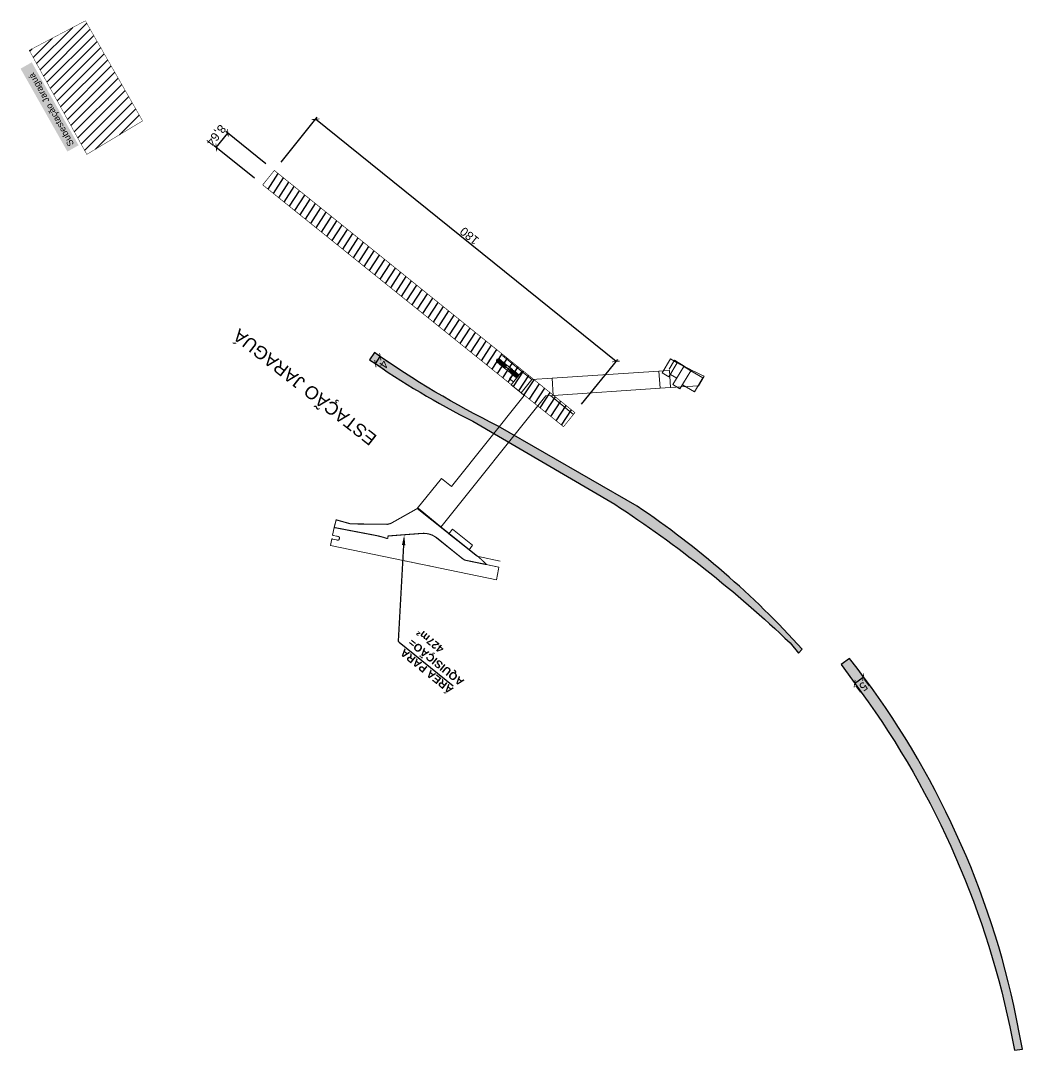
# Model space of a CAD drawing. Header units: metres. Extents: x 286532 to 329498, y 7396783 to 7466136.
# Drawn here: x 321538.2 to 322005.4, y 7404581.4 to 7405061.5 of the extents above; entities that cross this region are included whole.
import ezdxf
from ezdxf import colors
from ezdxf.entities.mleader import LeaderData, LeaderLine
from ezdxf.math import Vec2, Vec3

# ---------------------------------------------------------------- set-up
doc = ezdxf.new("R2010")
doc.units = ezdxf.units.M
doc.header["$LTSCALE"] = 10
doc.linetypes.add('DASHED', pattern=[0.75, 0.5, -0.25])
doc.linetypes.add('DASHED2', pattern=[0.375, 0.25, -0.125])
doc.layers.get('0').update_dxf_attribs({"color": 255})
for name, color, linetype, lineweight in [('_  ARQ-AUX-001', 1, 'Continuous', 5), ('_AUX-PLATAFORMA COTAS', 1, 'Continuous', 25), ('_AUX-PLATAFORMA EXISTENTE', 252, 'Continuous', 25), ('_AUX-PLATAFORMA NOVA', 3, 'DASHED', 25), ('_TEXTO DESAP ESTAÇÕES', 50, 'Continuous', 0)]:
    doc.layers.add(name, color=color, linetype=linetype, lineweight=lineweight)
doc.layers.add('Subestação', color=7, linetype='Continuous', true_color=0xf5f500)
doc.layers.add('Texto Subestação', color=7, linetype='Continuous', true_color=0xf0f000)
doc.layers.add('TEXTO', color=3, linetype='Continuous')
doc.styles.add('ARIAL', font='arial.ttf')
doc.styles.get("Standard").update_dxf_attribs({"font": 'arial.ttf'})
doc.dimstyles.new('ISO-25', dxfattribs={"dimtxt": 2.5, "dimasz": 2.5, "dimexe": 1.25, "dimexo": 0.625, "dimtad": 1, "dimtxsty": 'Standard', "dimcen": 2.5, "dimadec": 0, "dimazin": 0, "dimtfac": 1, "dimtmove": 0, "dimatfit": 3, "dimfxl": 1, "dimarcsym": 0})

# ---------------------------------------------------------------- blocks, each defined once
blk = doc.blocks.new('_ArchTick')
at = {"color": 0, "linetype": 'ByBlock', "const_width": 0.15}
blk.add_lwpolyline([(-0.5, -0.5), (0.5, 0.5)], dxfattribs=at)
blk = doc.blocks.new('*D125')
at = {"layer": '_AUX-PLATAFORMA COTAS', "color": 0, "lineweight": -2, "ltscale": 0.05, "transparency": 16777216}
for p, q in [((321659.6487819497, 7404995.518776635), (321676.5056204447, 7405016.452756442)), ((321815.9198213243, 7404902.586248267), (321675.7216459662, 7405015.47916309)), ((321799.8469573078, 7404882.625861812), (321816.7037958028, 7404903.559841621))]:
    blk.add_line(p, q, dxfattribs=at)
at = {"layer": 'Defpoints', "color": 0, "ltscale": 0.05, "transparency": 16777216}
for p in [(321675.7216459662, 7405015.47916309), (321656.5128840348, 7404991.624403223), (321796.7110593929, 7404878.731488402)]:
    blk.add_point(p, dxfattribs=at)
at = {"layer": '_AUX-PLATAFORMA COTAS', "color": 0, "lineweight": -2, "ltscale": 0.05, "transparency": 16777216, "xscale": 2.5, "yscale": 2.5, "zscale": 2.5}
for p, rotation in [((321675.7216459662, 7405015.47916309), 141.1576575328546), ((321815.9198213243, 7404902.586248267), 321.1576575328546)]:
    blk.add_blockref('_ArchTick', p, dxfattribs=dict(at, rotation=rotation))
at = {"layer": '_AUX-PLATAFORMA COTAS', "color": 0, "ltscale": 0.05, "transparency": 16777216, "insert": (321747.4936046987, 7404961.110191848), "char_height": 4, "attachment_point": 5, "rotation": 141.1576575328546}
blk.add_mtext('180', dxfattribs=at)
blk = doc.blocks.new('*D126')
at = {"layer": '_AUX-PLATAFORMA COTAS', "color": 0, "lineweight": -2, "ltscale": 0.05, "transparency": 16777216}
for p, q in [((321652.6191620235, 7404994.760200495), (321633.8840602748, 7405009.848457923)), ((321629.4387217681, 7405002.33579126), (321634.8576018587, 7405009.064419158)), ((321647.2002819334, 7404988.031572597), (321628.4651801842, 7405003.119830025))]:
    blk.add_line(p, q, dxfattribs=at)
at = {"layer": 'Defpoints', "color": 0, "ltscale": 0.05, "transparency": 16777216}
for p in [(321634.8576018587, 7405009.064419158), (321656.5133283585, 7404991.624045435), (321651.0944482684, 7404984.895417538)]:
    blk.add_point(p, dxfattribs=at)
at = {"layer": '_AUX-PLATAFORMA COTAS', "color": 0, "lineweight": -2, "ltscale": 0.05, "transparency": 16777216, "xscale": 2.5, "yscale": 2.5, "zscale": 2.5}
for p, rotation in [((321634.8576018587, 7405009.064419158), 51.15387421299405), ((321629.4387217681, 7405002.33579126), 231.1538742129941)]:
    blk.add_blockref('_ArchTick', p, dxfattribs=dict(at, rotation=rotation))
at = {"layer": '_AUX-PLATAFORMA COTAS', "color": 0, "ltscale": 0.05, "transparency": 16777216, "insert": (321629.1077369931, 7405008.148702126), "char_height": 4, "attachment_point": 5, "rotation": 231.15387421299403}
blk.add_mtext('8,64', dxfattribs=at)
blk = doc.blocks.new('*D128')
at = {"layer": '_AUX-PLATAFORMA COTAS', "color": 0, "lineweight": -2, "ltscale": 0.05, "transparency": 16777216}
for p, q in [((321703.6346357577, 7404901.543075629), (321705.9109146949, 7404904.834146298)), ((321707.7371288696, 7404898.705573916), (321704.6626908835, 7404900.832018206)), ((321710.0134078073, 7404901.996644586), (321706.9389698207, 7404904.123088876))]:
    blk.add_line(p, q, dxfattribs=at)
at = {"layer": 'Defpoints', "color": 0, "ltscale": 0.05, "transparency": 16777216}
for p in [(321705.9011873044, 7404904.840874278), (321705.9109146949, 7404904.834146298), (321703.6249083667, 7404901.549803607)]:
    blk.add_point(p, dxfattribs=at)
at = {"layer": '_AUX-PLATAFORMA COTAS', "color": 0, "lineweight": -2, "ltscale": 0.05, "transparency": 16777216, "xscale": 2.5, "yscale": 2.5, "zscale": 2.5}
for p, rotation in [((321705.9109146949, 7404904.834146298), 55.33021133773899), ((321703.6346357577, 7404901.543075629), 235.330211337739)]:
    blk.add_blockref('_ArchTick', p, dxfattribs=dict(at, rotation=rotation))
at = {"layer": '_AUX-PLATAFORMA COTAS', "color": 0, "ltscale": 0.05, "transparency": 16777216, "insert": (321707.6513295793, 7404901.197650179), "char_height": 4, "attachment_point": 5, "rotation": 235.330211337739}
blk.add_mtext('4', dxfattribs=at)
blk = doc.blocks.new('*D130')
at = {"layer": '_AUX-PLATAFORMA COTAS', "color": 0, "lineweight": -2, "ltscale": 0.05, "transparency": 16777216}
for p, q in [((321927.1851980756, 7404752.387082385), (321931.1986989733, 7404755.362073392)), ((321930.1349335285, 7404748.40765325), (321927.9295600164, 7404751.38287857)), ((321934.1484344271, 7404751.382644257), (321931.9430609141, 7404754.357869578))]:
    blk.add_line(p, q, dxfattribs=at)
at = {"layer": 'Defpoints', "color": 0, "ltscale": 0.05, "transparency": 16777216}
for p in [(321931.170986664, 7404755.399459515), (321931.1986989733, 7404755.362073392), (321927.1574857659, 7404752.424468508)]:
    blk.add_point(p, dxfattribs=at)
at = {"layer": '_AUX-PLATAFORMA COTAS', "color": 0, "lineweight": -2, "ltscale": 0.05, "transparency": 16777216, "xscale": 2.5, "yscale": 2.5, "zscale": 2.5}
for p, rotation in [((321931.1986989733, 7404755.362073392), 36.54753906612375), ((321927.1851980756, 7404752.387082385), 216.5475390661238)]:
    blk.add_blockref('_ArchTick', p, dxfattribs=dict(at, rotation=rotation))
at = {"layer": '_AUX-PLATAFORMA COTAS', "color": 0, "ltscale": 0.05, "transparency": 16777216, "insert": (321931.2964719702, 7404751.035407376), "char_height": 4, "attachment_point": 5, "rotation": 216.54753906612373}
blk.add_mtext('5', dxfattribs=at)

msp = doc.modelspace()

# ---------------------------------------------------------------- hatches: boundary and pattern name
at = {"layer": '_AUX-PLATAFORMA EXISTENTE', "lineweight": -3, "true_color": 0xa1a1a1}
h = msp.add_hatch(color=253, dxfattribs=at)
h.dxf.hatch_style = 1
edge = h.paths.add_edge_path()
edge.add_line((321900.9267977025, 7404766.613290089), (321902.7586203585, 7404768.484282436))
edge.add_arc((321589.4830684193, 7404483.985589765), 423.1797225460144, 42.24390822127198, 56.06087517803704)
edge.add_line((321825.7492835039, 7404835.068704118), (321760.9285094262, 7404872.409840405))
edge.add_arc((321965.0387649281, 7405281.766861185), 457.4212138316386, 235.0853465649324, 243.4986129214126, ccw=False)
edge.add_line((321703.2311674525, 7404906.678939803), (321700.9614903593, 7404903.388649937))
edge.add_arc((321928.8492271054, 7405230.617041199), 398.7621353735424, 235.1459529043138, 243.1997996951494)
edge.add_line((321749.0550918674, 7404874.688242784), (321815.2740023496, 7404835.996089133))
edge.add_arc((321504.9626455007, 7404359.115269936), 568.9538240554763, 46.43529739385639, 56.94752400709632, ccw=False)
edge.add_line((321897.0704201115, 7404771.377258236), (321900.9267977025, 7404766.613290089))
h = msp.add_hatch(color=253, dxfattribs=at)
h.dxf.hatch_style = 1
edge = h.paths.add_edge_path()
edge.add_line((322001.7432669707, 7404581.522083432), (322005.4460843189, 7404582.015301521))
edge.add_line((322005.4460843189, 7404582.015301521), (322001.48558326, 7404602.318806372))
edge.add_arc((321607.474114784, 7404514.690704144), 403.6381072082806, 12.53850722172072, 38.1649380304553)
edge.add_line((321924.8285942778, 7404764.109740979), (321920.9726941405, 7404761.282840137))
edge.add_line((321920.9726941405, 7404761.282840137), (321933.5519964077, 7404743.863822783))
edge.add_arc((321598.0186533465, 7404507.431159248), 410.4668423788509, 10.399120198828427, 35.170335377203685, ccw=False)
at = {"layer": '_AUX-PLATAFORMA NOVA', "linetype": 'DASHED2', "ltscale": 2, "true_color": 0x05ff05}
h = msp.add_hatch(dxfattribs=at)
h.set_pattern_fill('ANSI31', color=3, angle=231.3753164126847)
h.set_pattern_definition([(57.11494156191355, (321718.1077708684, 7404930.656047815), (-2.666242713979595, 1.723883635907807), [])])
h.paths.add_polyline_path([(321791.4204505371, 7404872.161246955), (321796.7110593924, 7404878.731488402), (321656.5128840348, 7404991.624403223), (321651.0944482683, 7404984.895417538)])
at = {"layer": 'Subestação', "ltscale": 0.05}
h = msp.add_hatch(dxfattribs=at)
h.set_pattern_fill('ANSI31', color=256)
h.set_pattern_definition([(45, (0, 0), (-2.245064030267288, 2.245064030267288), [])])
h.paths.add_polyline_path([(321568.373938377, 7405061.382460462), (321542.1911358397, 7405047.621964644), (321569.0452823894, 7404999.124999099), (321595.0601524106, 7405014.731299414)])

# ---------------------------------------------------------------- linework, layer by layer
at = {"layer": '_  ARQ-AUX-001'}
for p, q in [((321771.9093786502, 7404897.872871656), (321762.8651912711, 7404905.407832313)), ((321761.2770675837, 7404903.821852172), (321760.1535063203, 7404902.415576918)), ((321761.2770675837, 7404903.821852172), (321760.1535063203, 7404902.415576918)), ((321760.1535063203, 7404902.415576918), (321760.3722602485, 7404902.240800722)), ((321761.4958215119, 7404903.647075974), (321760.3722602485, 7404902.240800722)), ((321761.4958215119, 7404903.647075974), (321760.3722602485, 7404902.240800722)), ((321760.3722602485, 7404902.240800722), (321760.5910141768, 7404902.066024525)), ((321761.7145754402, 7404903.472299778), (321760.5910141768, 7404902.066024525)), ((321761.7145754402, 7404903.472299778), (321760.5910141768, 7404902.066024525)), ((321760.5910141768, 7404902.066024525), (321760.809768105, 7404901.891248329)), ((321760.715286952, 7404903.118714545), (321760.9340408802, 7404902.943938348)), ((321761.9333293684, 7404903.297523581), (321760.809768105, 7404901.891248329)), ((321761.9333293684, 7404903.297523581), (321760.809768105, 7404901.891248329)), ((321760.809768105, 7404901.891248329), (321761.0285220333, 7404901.716472132)), ((321760.9340408802, 7404902.943938348), (321761.1527948085, 7404902.769162152)), ((321762.1520832967, 7404903.122747385), (321761.0285220333, 7404901.716472132)), ((321762.1520832967, 7404903.122747385), (321761.0285220333, 7404901.716472132)), ((321761.0285220333, 7404901.716472132), (321761.2472759616, 7404901.541695936)), ((321761.1527948085, 7404902.769162152), (321761.3715487368, 7404902.594385955)), ((321762.3708372249, 7404902.947971188), (321761.2472759616, 7404901.541695936)), ((321762.3708372249, 7404902.947971188), (321761.2472759616, 7404901.541695936)), ((321761.2472759616, 7404901.541695936), (321761.4660298898, 7404901.366919739)), ((321761.2770675837, 7404903.821852172), (321761.4958215119, 7404903.647075974)), ((321761.3715487368, 7404902.594385955), (321761.590302665, 7404902.419609759)), ((321762.5895911532, 7404902.773194992), (321761.4660298898, 7404901.366919739)), ((321762.5895911532, 7404902.773194992), (321761.4660298898, 7404901.366919739)), ((321761.4660298898, 7404901.366919739), (321761.6847838181, 7404901.192143543)), ((321761.4958215119, 7404903.647075974), (321761.7145754402, 7404903.472299778)), ((321761.590302665, 7404902.419609759), (321761.8090565933, 7404902.244833563)), ((321762.8083450815, 7404902.598418796), (321761.6847838181, 7404901.192143543)), ((321762.8083450815, 7404902.598418796), (321761.6847838181, 7404901.192143543)), ((321761.6847838181, 7404901.192143543), (321761.9035377463, 7404901.017367346)), ((321761.7145754402, 7404903.472299778), (321761.9333293684, 7404903.297523581)), ((321761.8090565933, 7404902.244833563), (321762.0278105215, 7404902.070057366)), ((321763.0270990097, 7404902.423642599), (321761.9035377463, 7404901.017367346)), ((321763.0270990097, 7404902.423642599), (321761.9035377463, 7404901.017367346)), ((321761.9035377463, 7404901.017367346), (321762.1222916746, 7404900.84259115)), ((321761.9333293684, 7404903.297523581), (321762.1520832967, 7404903.122747385)), ((321762.0278105215, 7404902.070057366), (321762.2465644498, 7404901.89528117)), ((321763.245852938, 7404902.248866403), (321762.1222916746, 7404900.84259115)), ((321763.245852938, 7404902.248866403), (321762.1222916746, 7404900.84259115)), ((321762.1222916746, 7404900.84259115), (321762.3410456029, 7404900.667814953)), ((321762.1520832967, 7404903.122747385), (321762.3708372249, 7404902.947971188)), ((321762.2465644498, 7404901.89528117), (321762.4653183781, 7404901.720504972)), ((321763.4646068662, 7404902.074090206), (321762.3410456029, 7404900.667814953)), ((321763.4646068662, 7404902.074090206), (321762.3410456029, 7404900.667814953)), ((321762.3410456029, 7404900.667814953), (321762.5597995311, 7404900.493038757)), ((321762.3708372249, 7404902.947971188), (321762.5895911532, 7404902.773194992)), ((321762.4653183781, 7404901.720504972), (321762.6840723063, 7404901.545728776)), ((321763.6833607945, 7404901.89931401), (321762.5597995311, 7404900.493038757)), ((321763.6833607945, 7404901.89931401), (321762.5597995311, 7404900.493038757)), ((321762.5597995311, 7404900.493038757), (321762.7785534594, 7404900.31826256)), ((321762.5895911532, 7404902.773194992), (321762.8083450815, 7404902.598418796)), ((321762.6840723063, 7404901.545728776), (321762.9028262346, 7404901.370952579)), ((321763.9021147228, 7404901.724537813), (321762.7785534594, 7404900.31826256)), ((321763.9021147228, 7404901.724537813), (321762.7785534594, 7404900.31826256)), ((321762.7785534594, 7404900.31826256), (321762.9973073876, 7404900.143486364)), ((321762.8083450815, 7404902.598418796), (321763.0270990097, 7404902.423642599)), ((321762.9028262346, 7404901.370952579), (321763.1215801628, 7404901.196176383)), ((321764.120868651, 7404901.549761617), (321762.9973073876, 7404900.143486364)), ((321764.120868651, 7404901.549761617), (321762.9973073876, 7404900.143486364)), ((321762.9973073876, 7404900.143486364), (321763.2160613159, 7404899.968710167)), ((321763.0270990097, 7404902.423642599), (321763.245852938, 7404902.248866403)), ((321763.1215801628, 7404901.196176383), (321763.340334091, 7404901.021400186)), ((321764.3396225793, 7404901.37498542), (321763.2160613159, 7404899.968710167)), ((321764.3396225793, 7404901.37498542), (321763.2160613159, 7404899.968710167)), ((321763.2160613159, 7404899.968710167), (321763.4348152442, 7404899.79393397)), ((321763.245852938, 7404902.248866403), (321763.4646068662, 7404902.074090206)), ((321763.340334091, 7404901.021400186), (321763.5590880193, 7404900.84662399)), ((321764.5583765075, 7404901.200209224), (321763.4348152442, 7404899.79393397)), ((321764.5583765075, 7404901.200209224), (321763.4348152442, 7404899.79393397)), ((321763.4348152442, 7404899.79393397), (321763.6535691724, 7404899.619157773)), ((321763.4646068662, 7404902.074090206), (321763.6833607945, 7404901.89931401)), ((321763.5590880193, 7404900.84662399), (321763.7778419476, 7404900.671847793)), ((321764.7771304358, 7404901.025433027), (321763.6535691724, 7404899.619157773)), ((321764.7771304358, 7404901.025433027), (321763.6535691724, 7404899.619157773)), ((321763.6535691724, 7404899.619157773), (321763.8723231007, 7404899.444381577)), ((321763.6833607945, 7404901.89931401), (321763.9021147228, 7404901.724537813)), ((321763.7778419476, 7404900.671847793), (321763.9965958758, 7404900.497071597)), ((321764.9958843641, 7404900.850656831), (321763.8723231007, 7404899.444381577)), ((321764.9958843641, 7404900.850656831), (321763.8723231007, 7404899.444381577)), ((321763.8723231007, 7404899.444381577), (321765.8254831744, 7404897.883879823)), ((321763.9021147228, 7404901.724537813), (321764.120868651, 7404901.549761617)), ((321763.9965958758, 7404900.497071597), (321764.2153498041, 7404900.3222954)), ((321764.120868651, 7404901.549761617), (321764.3396225793, 7404901.37498542)), ((321764.2153498041, 7404900.3222954), (321764.4341037323, 7404900.147519204)), ((321764.3396225793, 7404901.37498542), (321764.5583765075, 7404901.200209224)), ((321764.4341037323, 7404900.147519204), (321766.3872638061, 7404898.58701745)), ((321764.5583765075, 7404901.200209224), (321764.7771304358, 7404901.025433027)), ((321764.7771304358, 7404901.025433027), (321764.9958843641, 7404900.850656831)), ((321766.9490444378, 7404899.290155075), (321764.9958843641, 7404900.850656831)), ((321841.3382451343, 7404903.810803117), (321837.4667045913, 7404897.2708357)), ((321844.4361244374, 7404901.976915492), (321840.5645838944, 7404895.436948074)), ((321843.127413131, 7404903.194087533), (321840.6288529593, 7404898.978972225)), ((321844.4361244374, 7404901.976915492), (321841.3382451343, 7404903.810803117)), ((321847.4479515376, 7404900.193969189), (321842.4557018901, 7404891.760853308)), ((321847.4479515376, 7404900.193969189), (321844.4361244374, 7404901.976915492)), ((321850.7179352464, 7404898.258198918), (321847.4479515376, 7404900.193969189)), ((321766.9490444378, 7404899.290155075), (321765.8254831744, 7404897.883879823)), ((321766.9490444378, 7404899.290155075), (321765.8254831744, 7404897.883879823)), ((321765.8254831744, 7404897.883879823), (321766.0442371027, 7404897.709103626)), ((321767.167798366, 7404899.115378879), (321766.0442371027, 7404897.709103626)), ((321767.167798366, 7404899.115378879), (321766.0442371027, 7404897.709103626)), ((321766.0442371027, 7404897.709103626), (321766.2629910309, 7404897.53432743)), ((321767.6729326369, 7404896.407836888), (321766.1748509525, 7404894.532803217)), ((321767.3865522943, 7404898.940602683), (321766.2629910309, 7404897.53432743)), ((321767.3865522943, 7404898.940602683), (321766.2629910309, 7404897.53432743)), ((321766.2629910309, 7404897.53432743), (321766.4817449592, 7404897.359551233)), ((321766.3872638061, 7404898.58701745), (321766.6060177343, 7404898.412241253)), ((321767.6053062226, 7404898.765826486), (321766.4817449592, 7404897.359551233)), ((321767.6053062226, 7404898.765826486), (321766.4817449592, 7404897.359551233)), ((321766.4817449592, 7404897.359551233), (321766.7004988874, 7404897.184775037)), ((321766.6060177343, 7404898.412241253), (321766.8247716626, 7404898.237465057)), ((321767.8240601508, 7404898.59105029), (321766.7004988874, 7404897.184775037)), ((321767.8240601508, 7404898.59105029), (321766.7004988874, 7404897.184775037)), ((321766.7004988874, 7404897.184775037), (321766.9192528157, 7404897.00999884)), ((321766.8247716626, 7404898.237465057), (321767.0435255909, 7404898.062688859)), ((321768.042814079, 7404898.416274093), (321766.9192528157, 7404897.00999884)), ((321768.042814079, 7404898.416274093), (321766.9192528157, 7404897.00999884)), ((321766.9192528157, 7404897.00999884), (321767.1380067439, 7404896.835222644)), ((321771.9162626219, 7404897.881487794), (321766.9226570069, 7404891.631375559)), ((321766.9490444378, 7404899.290155075), (321767.167798366, 7404899.115378879)), ((321767.0435255909, 7404898.062688859), (321767.2622795191, 7404897.887912663)), ((321768.2615680073, 7404898.241497897), (321767.1380067439, 7404896.835222644)), ((321768.2615680073, 7404898.241497897), (321767.1380067439, 7404896.835222644)), ((321767.1380067439, 7404896.835222644), (321767.3567606722, 7404896.660446447)), ((321767.167798366, 7404899.115378879), (321767.3865522943, 7404898.940602683)), ((321767.2622795191, 7404897.887912663), (321767.4810334474, 7404897.713136466)), ((321768.4803219356, 7404898.0667217), (321767.3567606722, 7404896.660446447)), ((321768.4803219356, 7404898.0667217), (321767.3567606722, 7404896.660446447)), ((321767.3567606722, 7404896.660446447), (321767.5755146004, 7404896.485670251)), ((321767.3865522943, 7404898.940602683), (321767.6053062226, 7404898.765826486)), ((321767.4810334474, 7404897.713136466), (321767.6997873756, 7404897.53836027)), ((321768.6990758638, 7404897.891945504), (321767.5755146004, 7404896.485670251)), ((321768.6990758638, 7404897.891945504), (321767.5755146004, 7404896.485670251)), ((321767.5755146004, 7404896.485670251), (321767.672932637, 7404896.407836887)), ((321767.6053062226, 7404898.765826486), (321767.8240601508, 7404898.59105029)), ((321769.3255460265, 7404895.087460679), (321767.6729326369, 7404896.407836888)), ((321767.6997873756, 7404897.53836027), (321767.9185413039, 7404897.363584073)), ((321768.9178297921, 7404897.717169307), (321767.7942685287, 7404896.310894054)), ((321768.9178297921, 7404897.717169307), (321767.7942685287, 7404896.310894054)), ((321767.8240601508, 7404898.59105029), (321768.042814079, 7404898.416274093)), ((321767.9185413039, 7404897.363584073), (321768.1372952322, 7404897.188807877)), ((321769.1365837203, 7404897.542393111), (321768.013022457, 7404896.136117857)), ((321769.1365837203, 7404897.542393111), (321768.013022457, 7404896.136117857)), ((321768.042814079, 7404898.416274093), (321768.2615680073, 7404898.241497897)), ((321768.1372952322, 7404897.188807877), (321768.3560491604, 7404897.01403168)), ((321769.3553376486, 7404897.367616914), (321768.2317763852, 7404895.96134166)), ((321769.3553376486, 7404897.367616914), (321768.2317763852, 7404895.96134166)), ((321768.2615680073, 7404898.241497897), (321768.4803219356, 7404898.0667217)), ((321768.3560491604, 7404897.01403168), (321768.5748030887, 7404896.839255484)), ((321769.5740915769, 7404897.192840718), (321768.4505303135, 7404895.786565464)), ((321769.5740915769, 7404897.192840718), (321768.4505303135, 7404895.786565464)), ((321768.4803219356, 7404898.0667217), (321768.6990758638, 7404897.891945504)), ((321768.5748030887, 7404896.839255484), (321768.7935570169, 7404896.664479287)), ((321769.7928455051, 7404897.018064521), (321768.6692842417, 7404895.611789268)), ((321769.7928455051, 7404897.018064521), (321768.6692842417, 7404895.611789268)), ((321768.6990758638, 7404897.891945504), (321768.9178297921, 7404897.717169307)), ((321770.1060805864, 7404895.615822108), (321768.7884574008, 7404895.468575238)), ((321768.7935570169, 7404896.664479287), (321769.0123109452, 7404896.489703091)), ((321770.0115994334, 7404896.843288325), (321768.88803817, 7404895.437013071)), ((321770.0115994334, 7404896.843288325), (321768.88803817, 7404895.437013071)), ((321768.9178297921, 7404897.717169307), (321769.1365837203, 7404897.542393111)), ((321769.0123109452, 7404896.489703091), (321769.2310648735, 7404896.314926894)), ((321770.2303533616, 7404896.668512128), (321769.1067920983, 7404895.262236875)), ((321770.2303533616, 7404896.668512128), (321769.1067920983, 7404895.262236875)), ((321769.1365837203, 7404897.542393111), (321769.3553376486, 7404897.367616914)), ((321769.2310648735, 7404896.314926894), (321769.4498188017, 7404896.140150698)), ((321770.4491072899, 7404896.493735931), (321769.3255460265, 7404895.087460678)), ((321770.4491072899, 7404896.493735931), (321769.3255460265, 7404895.087460678)), ((321769.3255460265, 7404895.087460678), (321769.5442999548, 7404894.912684482)), ((321769.3553376486, 7404897.367616914), (321769.5740915769, 7404897.192840718)), ((321769.4498188017, 7404896.140150698), (321769.6685727299, 7404895.965374501)), ((321769.5740915769, 7404897.192840718), (321769.7928455051, 7404897.018064521)), ((321769.6685727299, 7404895.965374501), (321769.8873266582, 7404895.790598305)), ((321769.7928455051, 7404897.018064521), (321770.0115994334, 7404896.843288325)), ((321769.8873266582, 7404895.790598305), (321770.1060805864, 7404895.615822108)), ((321770.1060805864, 7404895.615822108), (321769.9588337168, 7404896.933445293)), ((321770.0115994334, 7404896.843288325), (321770.2303533616, 7404896.668512128)), ((321770.2303533616, 7404896.668512128), (321770.4491072899, 7404896.493735931)), ((321770.4491072899, 7404896.493735931), (321770.6678612182, 7404896.318959734)), ((321776.6038467988, 7404894.136283583), (321771.9162626219, 7404897.881487794)), ((321776.6038467988, 7404894.136283583), (321786.1131426252, 7404894.766577362)), ((321835.9103013774, 7404898.067225479), (321786.1131426252, 7404894.766577362)), ((321786.6422365187, 7404886.784092808), (321786.1131426252, 7404894.766577362)), ((321835.9103013774, 7404898.067225479), (321840.668381626, 7404898.38259987)), ((321836.439395271, 7404890.084740925), (321835.9103013774, 7404898.067225479)), ((321837.4667045913, 7404897.2708357), (321840.5645838944, 7404895.436948074)), ((321840.668381626, 7404898.38259987), (321840.8058678754, 7404898.391712714)), ((321840.8058678754, 7404898.391712714), (321841.3349617689, 7404890.40922816)), ((321841.2268210925, 7404896.555626712), (321844.2386481927, 7404894.772680409)), ((321845.7256855989, 7404889.825083037), (321850.7179352464, 7404898.258198918)), ((321850.7179352464, 7404898.258198918), (321856.3973806354, 7404894.896071604)), ((321856.3973806354, 7404894.896071604), (321852.5258400925, 7404888.356104187)), ((321854.3711875188, 7404891.23370545), (321857.0107118607, 7404895.686629814)), ((321766.1748509525, 7404894.532803217), (321768.0462182703, 7404893.037650811)), ((321766.9226570069, 7404891.631375559), (321771.6102411838, 7404887.886171347)), ((321776.6038467988, 7404894.136283583), (321771.6102411838, 7404887.886171347)), ((321771.6102411838, 7404887.886171347), (321776.6038467988, 7404894.136283583)), ((321836.439395271, 7404890.084740925), (321786.6422365187, 7404886.784092808)), ((321841.1974755196, 7404890.400115316), (321836.439395271, 7404890.084740925)), ((321841.3349617689, 7404890.40922816), (321841.1974755196, 7404890.400115316)), ((321841.200088005, 7404890.360700526), (321846.3887029649, 7404890.704611557)), ((321842.4557018901, 7404891.760853308), (321845.7256855989, 7404889.825083037)), ((321846.3887029649, 7404890.704611557), (321854.3711875188, 7404891.23370545)), ((321852.5258400925, 7404888.356104187), (321846.8463947034, 7404891.7182315)), ((321734.1174652906, 7404825.261401399), (321783.0855588317, 7404886.548349609)), ((321773.0166673655, 7404886.762489498), (321739.1033411536, 7404844.317621485)), ((321771.6102411838, 7404887.886171347), (321773.0166673655, 7404886.762489498)), ((321786.6422365187, 7404886.784092808), (321783.0855588317, 7404886.548349609)), ((321795.990566342, 7404877.810173456), (321785.324072156, 7404886.696722426)), ((321734.4157569756, 7404848.062825697), (321723.1798478414, 7404834.00031006)), ((321739.1033411536, 7404844.317621485), (321734.4157569756, 7404848.062825697)), ((321723.1798478414, 7404834.000310059), (321710.804933615, 7404827.043856832)), ((321723.1797688753, 7404834.000211228), (321723.1800824503, 7404833.999960693)), ((321750.4564928444, 7404812.206349958), (321723.1798478414, 7404834.000310059)), ((321723.1800824503, 7404833.999960693), (321727.8673416321, 7404830.255016141)), ((321691.7250980323, 7404826.963213734), (321685.3651650189, 7404828.745863052)), ((321727.8676666272, 7404830.254756481), (321734.1174652906, 7404825.261401399)), ((321709.3004178321, 7404826.659181656), (321692.5003303294, 7404826.852083125)), ((321739.6413613298, 7404824.355434411), (321737.9560194347, 7404822.246021532)), ((321749.0165296837, 7404816.865025989), (321739.6413613298, 7404824.355434411)), ((321725.3661305845, 7404822.419856037), (321710.6148908472, 7404821.299791209)), ((321744.6541290396, 7404810.442428893), (321732.36542507, 7404820.261067659)), ((321737.9560194347, 7404822.246021532), (321747.3311877886, 7404814.755613109)), ((321747.3311877886, 7404814.755613109), (321749.0165296837, 7404816.865025989)), ((321717.729231571, 7404809.538207519), (321716.6675688408, 7404809.757255409)), ((321723.9069481597, 7404808.263607866), (321720.5077293399, 7404808.964927585)), ((321761.2777946058, 7404806.679520126), (321745.8052752976, 7404809.871856317)), ((321761.8637885759, 7404809.519698124), (321751.7229437077, 7404811.611987392)), ((321728.8361885188, 7404807.24658935), (321727.7374622101, 7404807.473272046))]:
    msp.add_line(p, q, dxfattribs=at)
for points in [[(321709.3467660893, 7404819.976499367), (321709.3467660893, 7404819.976499367), (321709.3467660893, 7404819.976499367), (321708.2122539883, 7404820.34813093), (321706.4143968142, 7404820.866665776), (321704.5755445859, 7404821.323012582), (321702.679225271, 7404821.717061891), (321692.1293537706, 7404823.705617829), (321684.4139043752, 7404825.170965806), (321683.6668359913, 7404821.550097168), (321683.7291278565, 7404821.528143783), (321683.7780909947, 7404821.491471134), (321684.0494374202, 7404821.440628039), (321684.0923401387, 7404821.467877571), (321684.1353909333, 7404821.477751137), (321684.1652452499, 7404821.463862152), (321684.1568749382, 7404821.438810694), (321684.1467792086, 7404821.42548923), (321685.5809791728, 7404821.1334743), (321685.6606105273, 7404821.12193839), (321685.8074795185, 7404821.115923526), (321686.1501645536, 7404821.051843613), (321686.3429862927, 7404820.989980442), (321686.4147556056, 7404820.919973737), (321686.5020619239, 7404820.893128588), (321686.6558437104, 7404820.834904323), (321686.7386456499, 7404820.782786482), (321686.8120319286, 7404820.710110391), (321686.8483502154, 7404820.659046458), (321686.8735748884, 7404820.596290808), (321686.885216824, 7404820.538320627), (321686.8876376093, 7404820.324803528), (321686.87237504, 7404820.141314984), (321686.8637638906, 7404820.072647289), (321686.8322999518, 7404819.920148814), (321686.7889417788, 7404819.770596705), (321686.6907645655, 7404819.533077221), (321686.6676887963, 7404819.484012307), (321686.603294996, 7404819.403419022), (321686.586049846, 7404819.387736895), (321686.5088018826, 7404819.343118859), (321686.4255986788, 7404819.315847742), (321686.3387788852, 7404819.302473143), (321686.0845891788, 7404819.319733001), (321685.9909722377, 7404819.283849278), (321685.920499768, 7404819.285141602), (321685.7894114486, 7404819.303356284), (321685.4493481279, 7404819.380143043), (321685.2850685314, 7404819.444416611), (321684.7140583738, 7404819.557519735), (321683.8016584616, 7404819.748548573), (321683.8077538864, 7404819.731183733), (321683.8029032516, 7404819.707673822), (321683.7665354874, 7404819.711792101), (321683.7484432873, 7404819.721244513), (321683.706354223, 7404819.777782688), (321683.4370429496, 7404819.838489697), (321683.3775633104, 7404819.824191284), (321683.3102381346, 7404819.821749371), (321682.6805034837, 7404816.769570353), (321707.6233119161, 7404811.623295949), (321707.6233119161, 7404811.623295949)], [(321709.3004178321, 7404826.659181656), (321709.3004178321, 7404826.659181656), (321710.804933615, 7404827.043856832)], [(321707.623315708, 7404811.623300695), (321707.623315708, 7404811.623300695), (321760.0653932883, 7404800.803289782), (321761.0838853272, 7404805.73968645), (321761.2777946058, 7404806.679520126), (321745.7488713032, 7404809.888793506), (321745.5798544897, 7404809.939546466), (321745.4141143083, 7404810.000149589), (321745.2522242669, 7404810.07039317), (321745.0947445509, 7404810.150034147), (321744.9422200846, 7404810.23879694), (321744.7951786459, 7404810.336374404), (321744.6418334129, 7404810.452253064), (321732.0825185803, 7404820.478948607), (321731.7920135394, 7404820.686590151), (321731.494280365, 7404820.88372753), (321730.985141298, 7404821.185454157), (321730.8786568848, 7404821.245498044), (321730.5615515494, 7404821.409669893), (321730.2387870202, 7404821.562415591), (321729.9107748485, 7404821.703540375), (321729.5779332768, 7404821.832864299), (321729.2406867052, 7404821.950222467), (321728.8994651507, 7404822.055465234), (321728.5547036988, 7404822.148458411), (321728.2068419486, 7404822.229083421), (321727.8563234522, 7404822.297237461), (321727.5035951495, 7404822.352833629), (321727.1491067979, 7404822.395801036), (321726.7933103992, 7404822.426084895), (321726.4366596228, 7404822.443646591), (321726.0796092277, 7404822.448463732), (321725.7226144825, 7404822.440530175), (321725.3661305845, 7404822.419856037), (321710.2882337797, 7404821.280357605), (321709.7110033175, 7404821.273129899), (321709.6137009508, 7404821.270221538), (321709.3467660893, 7404819.976499367)]]:
    msp.add_lwpolyline(points, dxfattribs=at)
msp.add_lwpolyline([(321698.7193185769, 7404822.460878857), (321698.719310415, 7404822.460861818), (321698.6617210198, 7404822.38879154)], close=True, dxfattribs=at)
msp.add_lwpolyline([(321751.7229437077, 7404811.611987392, -0.131813149562776), (321750.4564928444, 7404812.206349958, 4.291030821904299)], format="xyb", dxfattribs=at)
for centre, radius, start, end in [((321760.715286952, 7404903.118714545), 0.5624999999999996, 141.3764548924194, 262.2110036262778), ((321760.715286952, 7404903.118714545), 0.5625000000000271, 20.54190613833612, 141.3764548924194), ((321900.8892046632, 7404993.420403792), 107.1317539603468, 237.3731220251829, 245.8218574884399), ((321692.5347745704, 7404829.851885385), 2.999999999999766, 254.3421490050984, 269.3421489998024), ((321726.1232533301, 7404812.448558973), 9.999999999999723, 51.37524686742664, 94.34214899972308)]:
    msp.add_arc(centre, radius, start, end, dxfattribs=at)
at = {"layer": '_AUX-PLATAFORMA EXISTENTE', "color": 1, "lineweight": -3}
msp.add_lwpolyline([(321900.9267977025, 7404766.613290089), (321902.7586203585, 7404768.484282436, 0.06036103924680126), (321825.7492835039, 7404835.068704118), (321760.9285094262, 7404872.409840405, -0.03672629874269433), (321703.2311674525, 7404906.678939803), (321700.9614903593, 7404903.388649937, 0.03515600888738207), (321749.0550918674, 7404874.688242784), (321815.2740023496, 7404835.996089133, -0.04590043595317694), (321897.0704201115, 7404771.377258236)], format="xyb", close=True, dxfattribs=at)
at = {"layer": '_AUX-PLATAFORMA EXISTENTE', "color": 1}
msp.add_lwpolyline([(322001.7432669707, 7404581.522083432), (322005.4460843189, 7404582.015301521), (322001.48558326, 7404602.318806372, 0.1122847507399715), (321924.8285942778, 7404764.109740979), (321920.9726941405, 7404761.282840137), (321933.5519964077, 7404743.863822783, -0.1085076863716855)], format="xyb", close=True, dxfattribs=at)
at = {"layer": '_AUX-PLATAFORMA NOVA', "color": 3, "linetype": 'DASHED2', "ltscale": 2, "true_color": 0x05ff05, "const_width": 0.3, "flags": 128}
msp.add_lwpolyline([(321791.4204505371, 7404872.161246955), (321796.7110593924, 7404878.731488402), (321656.5128840348, 7404991.624403223), (321651.0944482683, 7404984.895417538), (321791.4204505371, 7404872.161246955)], dxfattribs=at)
at = {"layer": '_TEXTO DESAP ESTAÇÕES', "color": 240, "const_width": 0.5, "flags": 128}
msp.add_lwpolyline([(321755.6094671116, 7404807.849026309), (321752.0983110243, 7404811.151687571), (321734.9274895259, 7404824.879459615), (321723.446634682, 7404834.3342122), (321723.180082451, 7404833.999960693), (321710.8049336162, 7404827.043856831), (321709.3004178329, 7404826.659181656), (321692.5003303302, 7404826.852083125, -0.06554346303775745), (321691.725098033, 7404826.963213734), (321685.3651650197, 7404828.745863052), (321684.4139043756, 7404825.170965805), (321704.5755445871, 7404821.323012582, -0.02295395224756385), (321709.3467660893, 7404819.976499367), (321709.6137009512, 7404821.270221538), (321710.2882337805, 7404821.280357605), (321710.614890848, 7404821.299791209), (321715.4922661581, 7404821.673647651), (321725.3661305852, 7404822.419856038, -0.1895229047013166), (321732.3654250691, 7404820.261067661), (321744.6418323538, 7404810.452253911, 0.1059248588370023), (321745.8052752984, 7404809.871856317), (321755.6094671116, 7404807.849026309)], format="xyb", dxfattribs=at)
at = {"layer": 'Subestação', "const_width": 0.2, "flags": 128}
msp.add_lwpolyline([(321568.373938377, 7405061.382460462), (321542.1911358397, 7405047.621964644), (321569.0452823894, 7404999.124999099), (321595.0601524106, 7405014.731299414), (321568.373938377, 7405061.382460462)], dxfattribs=at)

# ---------------------------------------------------------------- texts
at = {"layer": 'TEXTO', "style": 'ARIAL'}
msp.add_text('ESTAÇÃO JARAGUÁ', height=5.999999999999999, rotation=141.9005604679081, dxfattribs=at).set_placement((321704.8035986032, 7404867.65244317))
at = {"layer": 'Texto Subestação', "color": 250, "ltscale": 0.05, "true_color": 0x242424, "insert": (321560.5642811047, 7405002.458508713), "char_height": 3, "attachment_point": 1, "rotation": 119.45909898903909, "style": 'ARIAL', "bg_fill": 1, "box_fill_scale": 1.5, "bg_fill_color": 256, "bg_fill_true_color": 15921906, "bg_fill_transparency": 0}
msp.add_mtext_dynamic_manual_height_columns('Subestação Jaraguá', width=41.40626698697842, gutter_width=4362.901603234932, heights=[2.86875909189529], dxfattribs=at)

# ---------------------------------------------------------------- dimensions: what is measured, and where the dimension line sits
at = {"layer": '_AUX-PLATAFORMA COTAS', "ltscale": 0.05}
dim = msp.add_aligned_dim(p1=(321796.7110593924, 7404878.731488402), p2=(321656.5128840348, 7404991.624403223), distance=-30.627211809424434, dimstyle='ISO-25', override={"dimtxt": 4, "dimexo": 5, "dimtad": 2, "dimblk1": 'ArchTick', "dimblk2": 'ArchTick', "dimsah": 1}, dxfattribs=at)
dim.commit()
dim.dimension.update_dxf_attribs({"geometry": '*D125', "text_midpoint": (321747.4936046987, 7404961.110191848)})
for base, p1, p2, angle, picture, middle in [((321634.8576018587, 7405009.064419158), (321651.0944482683, 7404984.895417538), (321656.5133283589, 7404991.624045436), 51.153874216868125, '*D126', (321632.1481618136, 7405005.700105209)), ((321705.9109146949, 7404904.834146298), (321703.6249083669, 7404901.549803607), (321705.9011873043, 7404904.840874278), 55.330211337739, '*D128', (321704.7727752272, 7404903.188610964)), ((321931.1986989733, 7404755.362073392), (321927.157485766, 7404752.424468507), (321931.1709866635, 7404755.399459514), 36.54753906612375, '*D130', (321929.1919485242, 7404753.874577888))]:
    dim = msp.add_linear_dim(base=base, p1=p1, p2=p2, angle=angle, dimstyle='ISO-25', override={"dimtxt": 4, "dimexo": 5, "dimgap": 1.5, "dimtad": 2, "dimblk1": 'ArchTick', "dimblk2": 'ArchTick', "dimsah": 1}, dxfattribs=at)
    dim.commit()
    dim.dimension.update_dxf_attribs({"geometry": picture, "text_midpoint": middle, "dimtype": 161})

# ---------------------------------------------------------------- leaders
at = {"layer": '_TEXTO DESAP ESTAÇÕES', "color": 2}
ml = msp.add_multileader_mtext('Standard', dxfattribs=at)
ml.set_content('{\\fArial|b1|i0|c0|p34;\\C2;ÁREA PARA\\PAQUISIÇÃO=\\P427m²}', color=6, style='ARIAL')
ml.set_leader_properties()
ml.build(insert=Vec2(0, 0))
ml.multileader.update_dxf_attribs({"text_right_attachment_type": 6, "dogleg_length": 0.5399999999999999, "arrow_head_size": 4.8})
ctx = ml.context
ctx.base_point, ctx.char_height, ctx.arrow_head_size, ctx.landing_gap_size, ctx.plane_origin, ctx.plane_x_axis, ctx.plane_y_axis = Vec3(321743.0693657079, 7404745.642483836), 3.599999999999999, 4.8, 3.6, Vec3(321726.8120163856, 7404850.84654143), Vec3(-0.7778142201851084, 0.6284942632020056), Vec3(-0.6284942632020056, -0.7778142201851084)
ctx.right_attachment, ctx.text_align_type = 6, 2
notes = []
notes.append((ctx, [(1, (1, 1, 0), (321714.26070773, 7404772.160482266), (0.7778142201851084, -0.6284942632020056), 0.6479999999999999, [(0, [(321717.0931382678, 7404821.71166797)], 0, [])])]))
ctx.mtext.insert, ctx.mtext.text_direction, ctx.mtext.rotation, ctx.mtext.alignment, ctx.mtext.flow_direction = Vec3(321714.8497673204, 7404766.130481205), Vec3(-0.7778142201851084, 0.6284942632020056), 2.461976816276659, 3, 5
for ctx, leaders in notes:
    for number, flags, end, landing, length, lines in leaders:
        leader = LeaderData()
        leader.index, (leader.has_last_leader_line, leader.has_dogleg_vector, leader.attachment_direction) = number, flags
        leader.last_leader_point, leader.dogleg_vector, leader.dogleg_length = Vec3(end), Vec3(landing), length
        for number, points, colour, breaks in lines:
            line = LeaderLine()
            line.index, line.vertices, line.color, line.breaks = number, Vec3.list(points), colors.encode_raw_color(colour), breaks
            leader.lines.append(line)
        ctx.leaders.append(leader)

doc.saveas('drawing.dxf')
